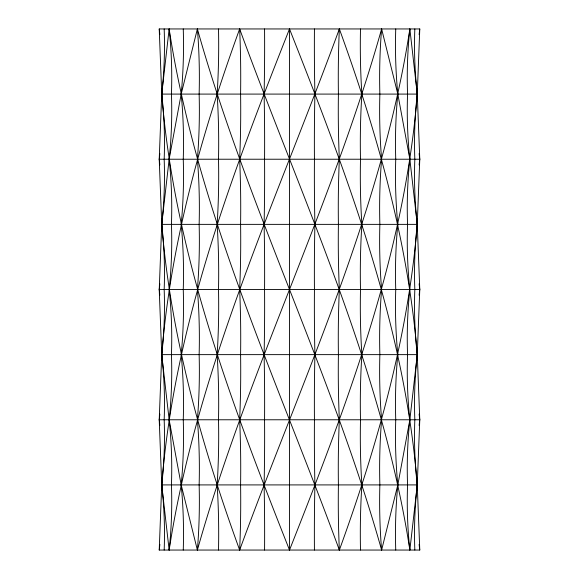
<?xml version="1.0" encoding="UTF-8"?>
<svg xmlns="http://www.w3.org/2000/svg" width="579" height="579" viewBox="0 0 579 579"><rect width="100%" height="100%" fill="white"/><g stroke="black" fill="none" stroke-linecap="round" stroke-linejoin="round"><path stroke-width="0.87" d="M164.168 550.05A425.826 417.64 -90 0 0 161.744 484.913L159.225 419.775L161.729 354.637A425.826 417.64 90 0 0 164.168 289.5A425.826 417.64 -90 0 0 161.744 224.363L159.225 159.225L161.729 94.088A425.826 417.64 90 0 0 164.168 28.95M159.862 295.181A425.826 425.826 0 0 0 159.247 289.5L161.729 224.363A425.826 417.64 90 0 0 164.168 159.225A425.826 417.64 -90 0 0 161.744 94.088L159.225 28.95L419.775 28.95L417.271 94.088A425.826 417.64 90 0 0 414.832 159.225A425.826 417.64 -90 0 0 417.256 224.363L419.775 289.5L417.271 354.637A425.826 417.64 90 0 0 414.832 419.775A425.826 417.64 -90 0 0 417.256 484.913L419.775 550.05L159.225 550.05L161.729 484.913A425.826 417.64 90 0 0 164.168 419.775A425.826 417.64 -90 0 0 161.744 354.637L159.225 289.5A425.826 425.826 0 0 0 159.862 283.819M414.832 550.05A425.826 417.64 90 0 1 417.256 484.913L419.775 419.775L417.271 354.637A425.826 417.64 -90 0 1 414.832 289.5A425.826 417.64 90 0 1 417.256 224.363L419.775 159.225L417.271 94.088A425.826 417.64 -90 0 1 414.832 28.95M161.831 97.352A425.826 425.826 0 0 0 161.715 94.088L169.14 28.95C197.055 210.886 276.69 378.615 339.352 550.05C377.515 444.933 408.26 336.233 417.271 224.363A425.826 425.826 0 0 1 417.169 221.098M161.831 227.627A425.826 425.826 0 0 0 161.715 224.363L169.14 159.225L181.184 94.088L197.381 28.95C247.313 206.631 331.687 372.369 381.619 550.05L397.816 484.913L409.86 419.775L417.271 354.637A425.826 425.826 0 0 1 417.169 351.373M161.831 357.902A425.826 425.826 0 0 0 161.715 354.637C170.747 242.775 201.478 134.067 239.648 28.95C302.31 200.385 381.945 368.114 409.86 550.05L417.271 484.913A425.826 425.826 0 0 1 417.169 481.648M161.831 488.177A425.826 425.826 0 0 0 161.715 484.913C174.17 326.078 231.448 175.806 289.5 28.95C347.545 175.806 404.844 326.078 417.271 484.913A425.826 425.826 0 0 0 417.169 488.177M417.169 90.823A425.826 425.826 0 0 0 417.285 94.088C404.83 252.922 347.552 403.194 289.5 550.05C231.455 403.194 174.156 252.922 161.729 94.088A425.826 425.826 0 0 0 161.831 90.823M161.831 481.648A425.826 425.826 0 0 1 161.715 484.913L169.14 550.05C197.055 368.114 276.69 200.385 339.352 28.95C377.515 134.067 408.26 242.767 417.271 354.637A425.826 425.826 0 0 0 417.169 357.902M417.169 97.352A425.826 425.826 0 0 1 417.285 94.088L409.86 28.95C381.945 210.886 302.31 378.615 239.648 550.05C201.485 444.933 170.74 336.233 161.729 224.363A425.826 425.826 0 0 0 161.831 221.098M161.831 351.373A425.826 425.826 0 0 1 161.715 354.637L169.14 419.775L181.184 484.913L197.381 550.05C247.313 372.369 331.687 206.631 381.619 28.95L397.816 94.088L409.86 159.225L417.271 224.363A425.826 425.826 0 0 0 417.169 227.627M161.729 94.088L417.271 94.088M159.862 153.544A425.826 425.826 0 0 1 159.247 159.225L419.775 159.225A425.826 425.826 0 0 1 419.138 153.544M161.729 224.363L417.271 224.363M159.225 289.5L419.775 289.5A425.826 425.826 0 0 1 419.138 283.819M161.729 354.637L417.271 354.637M159.862 414.094A425.826 425.826 0 0 1 159.247 419.775L419.775 419.775A425.826 425.826 0 0 1 419.138 414.094M161.729 484.913L417.271 484.913M289.5 28.95L289.5 550.05M169.162 550.05A425.826 393.409 90 0 0 171.442 484.913A425.826 393.409 -90 0 0 169.162 419.775A425.826 393.409 90 0 0 171.442 354.637A425.826 393.409 -90 0 0 169.162 289.5A425.826 393.409 90 0 0 171.442 224.363A425.826 393.409 -90 0 0 169.162 159.225A425.826 393.409 90 0 0 171.442 94.088A425.826 393.409 -90 0 0 169.162 28.95M197.396 550.05A425.826 301.102 90 0 0 199.14 484.913A425.826 301.102 -90 0 0 197.396 419.775A425.826 301.102 90 0 0 199.14 354.637A425.826 301.102 -90 0 0 197.396 289.5A425.826 301.102 90 0 0 199.14 224.363A425.826 301.102 -90 0 0 197.396 159.225A425.826 301.102 90 0 0 199.14 94.088A425.826 301.102 -90 0 0 197.396 28.95M183.254 550.05A425.826 354.058 90 0 0 181.198 484.913A425.826 354.058 -90 0 0 183.254 419.775A425.826 354.058 90 0 0 181.198 354.637A425.826 354.058 -90 0 0 183.254 289.5A425.826 354.058 90 0 0 181.198 224.363A425.826 354.058 -90 0 0 183.254 159.225A425.826 354.058 90 0 0 181.198 94.088A425.826 354.058 90 0 0 183.254 28.95M264.574 550.05A425.826 83.072 -90 0 0 264.089 484.913A425.826 83.072 90 0 0 264.567 419.775A425.826 83.072 -90 0 0 264.089 354.637A425.826 83.072 90 0 0 264.567 289.5A425.826 83.072 -90 0 0 264.089 224.363A425.826 83.072 90 0 0 264.567 159.225A425.826 83.072 -90 0 0 264.089 94.088A425.826 83.072 90 0 0 264.567 28.95M339.345 550.05A425.826 162.96 -90 0 1 338.404 484.913A425.826 162.96 90 0 1 339.345 419.775A425.826 162.96 -90 0 1 338.404 354.637A425.826 162.96 90 0 1 339.345 289.5A425.826 162.96 -90 0 1 338.404 224.363A425.826 162.96 90 0 1 339.345 159.225A425.826 162.96 -90 0 1 338.404 94.088A425.826 162.96 90 0 1 339.345 28.95M314.426 550.05A425.826 83.072 90 0 1 314.911 484.913A425.826 83.072 -90 0 1 314.433 419.775A425.826 83.072 90 0 1 314.911 354.637A425.826 83.072 -90 0 1 314.433 289.5A425.826 83.072 -90 0 1 314.911 224.363A425.826 83.072 -90 0 1 314.433 159.225A425.826 83.072 90 0 1 314.911 94.088A425.826 83.072 -90 0 1 314.433 28.95M409.838 550.05A425.826 393.409 -90 0 1 407.558 484.913A425.826 393.409 90 0 1 409.838 419.775A425.826 393.409 -90 0 1 407.558 354.637A425.826 393.409 90 0 1 409.838 289.5A425.826 393.409 90 0 1 407.558 224.363A425.826 393.409 90 0 1 409.838 159.225A425.826 393.409 -90 0 1 407.558 94.088A425.826 393.409 90 0 1 409.838 28.95M395.746 550.05A425.826 354.058 -90 0 1 397.802 484.913A425.826 354.058 -90 0 1 395.746 419.775A425.826 354.058 -90 0 1 397.802 354.637A425.826 354.058 -90 0 1 395.746 289.5A425.826 354.058 -90 0 1 397.802 224.363A425.826 354.058 -90 0 1 395.746 159.225A425.826 354.058 -90 0 1 397.802 94.088A425.826 354.058 -90 0 1 395.746 28.95M419.753 550.05A425.826 425.826 0 0 1 419.138 544.369M381.604 28.95A425.826 301.102 -90 0 0 379.86 94.088A425.826 301.102 90 0 0 381.604 159.225A425.826 301.102 90 0 0 379.86 224.363A425.826 301.102 -90 0 0 381.604 289.5A425.826 301.102 -90 0 0 379.86 354.637A425.826 301.102 90 0 0 381.604 419.775A425.826 301.102 90 0 0 379.86 484.913A425.826 301.102 -90 0 0 381.604 550.05M239.655 28.95A425.826 162.96 90 0 1 240.596 94.088A425.826 162.952 -90 0 1 239.655 159.225A425.826 162.96 90 0 1 240.596 224.363A425.826 162.952 -90 0 1 239.655 289.5A425.826 162.96 90 0 1 240.596 354.637A425.826 162.952 -90 0 1 239.655 419.775A425.826 162.96 90 0 1 240.596 484.913A425.826 162.96 -90 0 1 239.655 550.05M159.247 28.95A425.826 425.826 0 0 1 159.862 34.631M419.138 34.631A425.826 425.826 0 0 1 419.753 28.95M360.493 28.95A425.826 236.572 90 0 0 361.868 94.088A425.826 236.572 90 0 0 360.493 159.225A425.826 236.572 -90 0 0 361.868 224.363A425.826 236.572 90 0 0 360.493 289.5A425.826 236.572 -90 0 0 361.868 354.637A425.826 236.572 90 0 0 360.493 419.775A425.826 236.572 -90 0 0 361.868 484.913A425.826 236.572 90 0 0 360.493 550.05M218.507 28.95A425.826 236.572 90 0 1 217.132 94.088A425.826 236.572 90 0 1 218.507 159.225A425.826 236.572 -90 0 1 217.132 224.363A425.826 236.572 90 0 1 218.507 289.5A425.826 236.572 -90 0 1 217.132 354.637A425.826 236.572 90 0 1 218.507 419.775A425.826 236.572 -90 0 1 217.132 484.913A425.826 236.572 90 0 1 218.507 550.05M419.138 164.906A425.826 425.826 0 0 1 419.753 159.225M159.247 159.225A425.826 425.826 0 0 1 159.862 164.906M419.138 295.181A425.826 425.826 0 0 1 419.753 289.5M419.138 425.456A425.826 425.826 0 0 1 419.753 419.775M159.247 419.775A425.826 425.826 0 0 1 159.862 425.456M159.862 544.369A425.826 425.826 0 0 1 159.247 550.05"/></g></svg>
